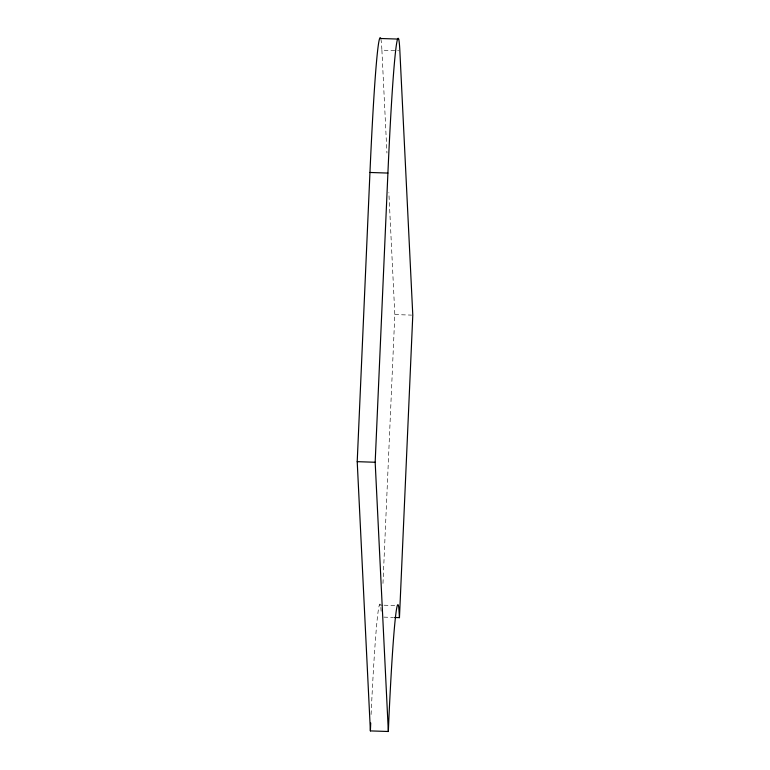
<?xml version="1.0" encoding="UTF-8"?>
<svg xmlns="http://www.w3.org/2000/svg" width="770" height="770" viewBox="0 0 770 770"><rect width="100%" height="100%" fill="white"/><g stroke="black" fill="none" stroke-linecap="round" stroke-linejoin="round"><path stroke-width="0.58" stroke-dasharray="3.85 2.89" d="M382.979 583.439L394.827 314.555L388.86 192.538M380.861 39.039A205.398 6.15 -88.1 0 1 381.901 50.175L398.658 50.733M394.827 314.555L411.584 315.113M379.36 605.037L382.95 605.162M384.143 605.201L396.117 605.595M383.893 617.126L393.47 617.444M381.121 611.255L380.813 606.625A192.558 5.765 -88.1 0 0 371.073 714.801M381.901 50.175L386.935 153.057"/><path stroke-width="1.16" d="M394.673 617.482L399.457 617.646L398.764 607.222A192.558 5.765 -88.1 0 0 388.908 717.909L388.34 731.5L370.389 730.903L370.717 722.982M370.389 730.903L357.213 461.663L369.956 172.47A205.398 6.15 -88.1 0 1 380.717 38.5L398.668 39.097M388.34 731.5L375.173 462.26L387.907 173.067A205.398 6.15 -88.1 0 1 399.851 50.772L412.787 315.151L399.457 617.646M369.956 172.47L387.907 173.067M357.213 461.663L375.173 462.26"/></g></svg>
